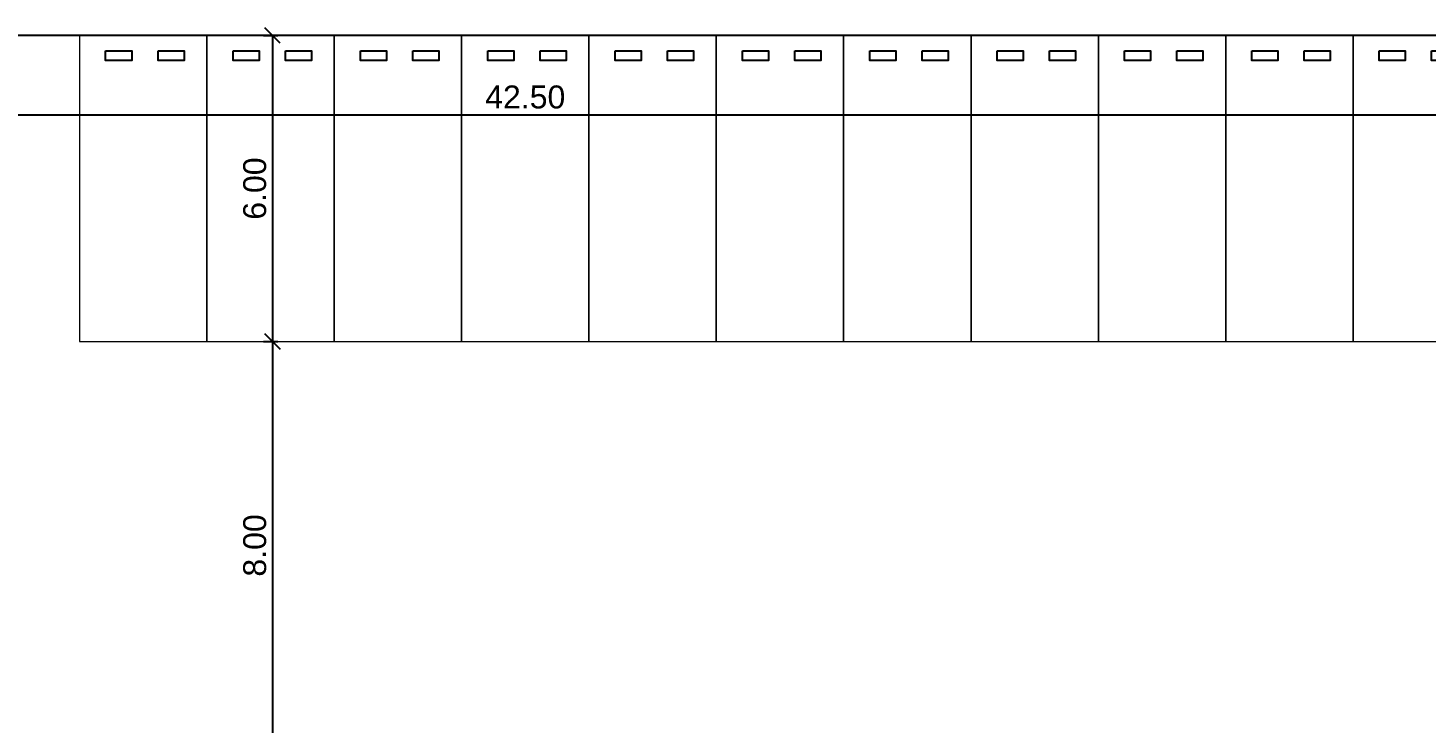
# Model space of a CAD drawing. Header units: metres. Extents: x 0 to 8715937, y -236336 to 216.
# Drawn here: x 99.21 to 126.65, y 113.65 to 127.28 of the extents above; entities that cross this region are included whole.
import ezdxf

# ---------------------------------------------------------------- set-up
doc = ezdxf.new("R2010")
doc.units = ezdxf.units.M
doc.header["$MEASUREMENT"] = 0
doc.header["$PDMODE"] = 3
for name, color, linetype in [('0-BLOCK-COCHERAS', 7, 'Continuous'), ('1', 7, 'Continuous'), ('COCHERAS', 251, 'Continuous'), ('COTAS ESTACIONAMIENTO', 2, 'Continuous')]:
    doc.layers.add(name, color=color, linetype=linetype)
doc.styles.add('AR', font='arial.ttf')
doc.dimstyles.new('DIARCO-01', dxfattribs={"dimtxt": 0.45, "dimasz": 0.3, "dimexe": 0.1, "dimexo": 0.18, "dimgap": 0.12, "dimtad": 1, "dimzin": 0, "dimdsep": 46, "dimtxsty": 'AR', "dimblk": 'OBLIQUE', "dimcen": 0.09, "dimclrd": 52, "dimclre": 251, "dimclrt": 256, "dimadec": 0, "dimazin": 0, "dimtfac": 1, "dimtofl": 0, "dimtmove": 1, "dimatfit": 3, "dimldrblk": 'OBLIQUE', "dimfxl": 0.18, "dimtolj": 1, "dimtzin": 0, "dimarcsym": 1})

# ---------------------------------------------------------------- blocks, each defined once
blk = doc.blocks.new('_Oblique')
at = {"layer": '1', "color": 0, "lineweight": -2}
blk.add_line((-0.5, -0.5), (0.5, 0.5), dxfattribs=at)
blk = doc.blocks.new('*D114')
at = {"layer": 'COTAS ESTACIONAMIENTO', "color": 251, "lineweight": -2, "transparency": 16777216}
for p, q in [((16.111, 121.13), (16.391, 121.13)), ((16.111, 113.13), (16.391, 113.13))]:
    blk.add_line(p, q, dxfattribs=at)
at = {"layer": 'COTAS ESTACIONAMIENTO', "color": 52, "lineweight": -2, "transparency": 16777216}
blk.add_line((16.291, 121.13), (16.291, 113.13), dxfattribs=at)
at = {"layer": 'Defpoints', "color": 0, "transparency": 16777216}
for p in [(15.302, 121.13), (15.302, 113.13), (16.291, 113.13)]:
    blk.add_point(p, dxfattribs=at)
at = {"layer": 'COTAS ESTACIONAMIENTO', "color": 52, "lineweight": -2, "transparency": 16777216, "xscale": 0.3, "yscale": 0.3, "zscale": 0.3}
for p, rotation in [((16.291, 121.13), 90), ((16.291, 113.13), 270)]:
    blk.add_blockref('_Oblique', p, dxfattribs=dict(at, rotation=rotation))
at = {"layer": 'COTAS ESTACIONAMIENTO', "transparency": 16777216, "insert": (15.941, 117.13), "char_height": 0.45, "attachment_point": 5, "rotation": 90, "style": 'AR'}
blk.add_mtext('\\A1;8.00', dxfattribs=at)
blk = doc.blocks.new('Cochera 6 mts')
at = {"lineweight": 0}
blk.add_lwpolyline([(0, 0), (2.5, 0), (2.5, -6), (0, -6)], close=True, dxfattribs=at)
for points in [[(0.959, -0.3), (0.447, -0.3), (0.447, -0.488), (0.959, -0.488)], [(1.987, -0.3), (1.475, -0.3), (1.475, -0.488), (1.987, -0.488)]]:
    blk.add_lwpolyline(points, close=True)
blk = doc.blocks.new('*D117')
at = {"layer": 'COTAS ESTACIONAMIENTO', "color": 251, "lineweight": -2, "transparency": 16777216}
for p, q in [((16.111, 127.13), (16.391, 127.13)), ((16.111, 121.13), (16.391, 121.13))]:
    blk.add_line(p, q, dxfattribs=at)
at = {"layer": 'COTAS ESTACIONAMIENTO', "color": 52, "lineweight": -2, "transparency": 16777216}
blk.add_line((16.291, 127.13), (16.291, 121.13), dxfattribs=at)
at = {"layer": 'Defpoints', "color": 0, "transparency": 16777216}
for p in [(15.302, 127.13), (15.302, 121.13), (16.291, 121.13)]:
    blk.add_point(p, dxfattribs=at)
at = {"layer": 'COTAS ESTACIONAMIENTO', "color": 52, "lineweight": -2, "transparency": 16777216, "xscale": 0.3, "yscale": 0.3, "zscale": 0.3}
for p, rotation in [((16.291, 127.13), 90), ((16.291, 121.13), 270)]:
    blk.add_blockref('_Oblique', p, dxfattribs=dict(at, rotation=rotation))
at = {"layer": 'COTAS ESTACIONAMIENTO', "transparency": 16777216, "insert": (15.941, 124.13), "char_height": 0.45, "attachment_point": 5, "rotation": 90, "style": 'AR'}
blk.add_mtext('\\A1;6.00', dxfattribs=at)
blk = doc.blocks.new('*D118')
at = {"layer": 'COTAS ESTACIONAMIENTO', "color": 251, "lineweight": -2, "transparency": 16777216}
for p, q in [((0, 125.754), (0, 125.474)), ((42.5, 125.754), (42.5, 125.474))]:
    blk.add_line(p, q, dxfattribs=at)
at = {"layer": 'COTAS ESTACIONAMIENTO', "color": 52, "lineweight": -2, "transparency": 16777216}
blk.add_line((0, 125.574), (42.5, 125.574), dxfattribs=at)
at = {"layer": 'Defpoints', "color": 0, "transparency": 16777216}
for p in [(0, 127.13), (42.5, 127.13), (42.5, 125.574)]:
    blk.add_point(p, dxfattribs=at)
at = {"layer": 'COTAS ESTACIONAMIENTO', "color": 52, "lineweight": -2, "transparency": 16777216, "xscale": 0.3, "yscale": 0.3, "zscale": 0.3, "rotation": 180}
blk.add_blockref('_Oblique', (0, 125.574), dxfattribs=at)
at = {"layer": 'COTAS ESTACIONAMIENTO', "color": 52, "lineweight": -2, "transparency": 16777216, "xscale": 0.3, "yscale": 0.3, "zscale": 0.3}
blk.add_blockref('_Oblique', (42.5, 125.574), dxfattribs=at)
at = {"layer": 'COTAS ESTACIONAMIENTO', "transparency": 16777216, "insert": (21.25, 125.924), "char_height": 0.45, "attachment_point": 5, "style": 'AR'}
blk.add_mtext('\\A1;42.50', dxfattribs=at)
blk = doc.blocks.new('DPM-COCHERAS')
at = {"layer": 'COCHERAS', "ltscale": 0.1}
blk.add_lwpolyline([(0, 102.13), (21.88, 102.13), (21.88, 107.13), (90.28, 107.13), (90.28, 127.13), (0, 127.13)], close=True, dxfattribs=at)
at = {"layer": 'COCHERAS', "xscale": -1}
for p in [(15, 127.13), (17.5, 127.13), (20, 127.13), (22.5, 127.13), (25, 127.13), (27.5, 127.13), (30, 127.13), (32.5, 127.13), (35, 127.13), (37.5, 127.13), (40, 127.13)]:
    blk.add_blockref('Cochera 6 mts', p, dxfattribs=at)
at = {"layer": 'COTAS ESTACIONAMIENTO'}
dim = blk.add_linear_dim(base=(42.5, 125.574), p1=(0, 127.13), p2=(42.5, 127.13), dimstyle='DIARCO-01', override={"dimfxlon": 1}, dxfattribs=at)
dim.commit()
dim.dimension.update_dxf_attribs({"geometry": '*D118', "text_midpoint": (21.25, 125.924)})
for base, p1, p2, picture, middle in [((16.291, 121.13), (15.302, 127.13), (15.302, 121.13), '*D117', (15.941, 124.13)), ((16.291, 113.13), (15.302, 121.13), (15.302, 113.13), '*D114', (15.941, 117.13))]:
    dim = blk.add_linear_dim(base=base, p1=p1, p2=p2, angle=90, dimstyle='DIARCO-01', override={"dimfxlon": 1}, dxfattribs=at)
    dim.commit()
    dim.dimension.update_dxf_attribs({"geometry": picture, "text_midpoint": middle})

msp = doc.modelspace()

# ---------------------------------------------------------------- block references
at = {"layer": '0-BLOCK-COCHERAS'}
msp.add_blockref('DPM-COCHERAS', (87.72, 0), dxfattribs=at)

doc.saveas('drawing.dxf')
